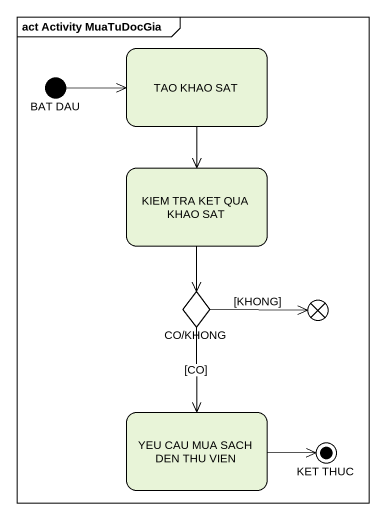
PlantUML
@startuml
mainframe act Activity MuaTuDocGia
hide empty description
state "TAO KHAO SAT" as TAO_KHAO_SAT
state "BAT DAU" as BAT_DAU <<start>>
state "KIEM TRA KET QUA KHAO SAT" as KIEM_TRA_KET_QUA_KHAO_SAT
state "CO/KHONG" as CO_KHONG <<choice>>
state flowfinal1 <<end>>
state "YEU CAU MUA SACH DEN THU VIEN" as YEU_CAU_MUA_SACH_DEN_THU
state "KET THUC" as KET_THUC <<end>>
TAO_KHAO_SAT --> KIEM_TRA_KET_QUA_KHAO_SAT
BAT_DAU -right-> TAO_KHAO_SAT
KIEM_TRA_KET_QUA_KHAO_SAT --> CO_KHONG
CO_KHONG -right-> flowfinal1 : [KHONG]
CO_KHONG --> YEU_CAU_MUA_SACH_DEN_THU : [CO]
YEU_CAU_MUA_SACH_DEN_THU -right-> KET_THUC
@enduml
